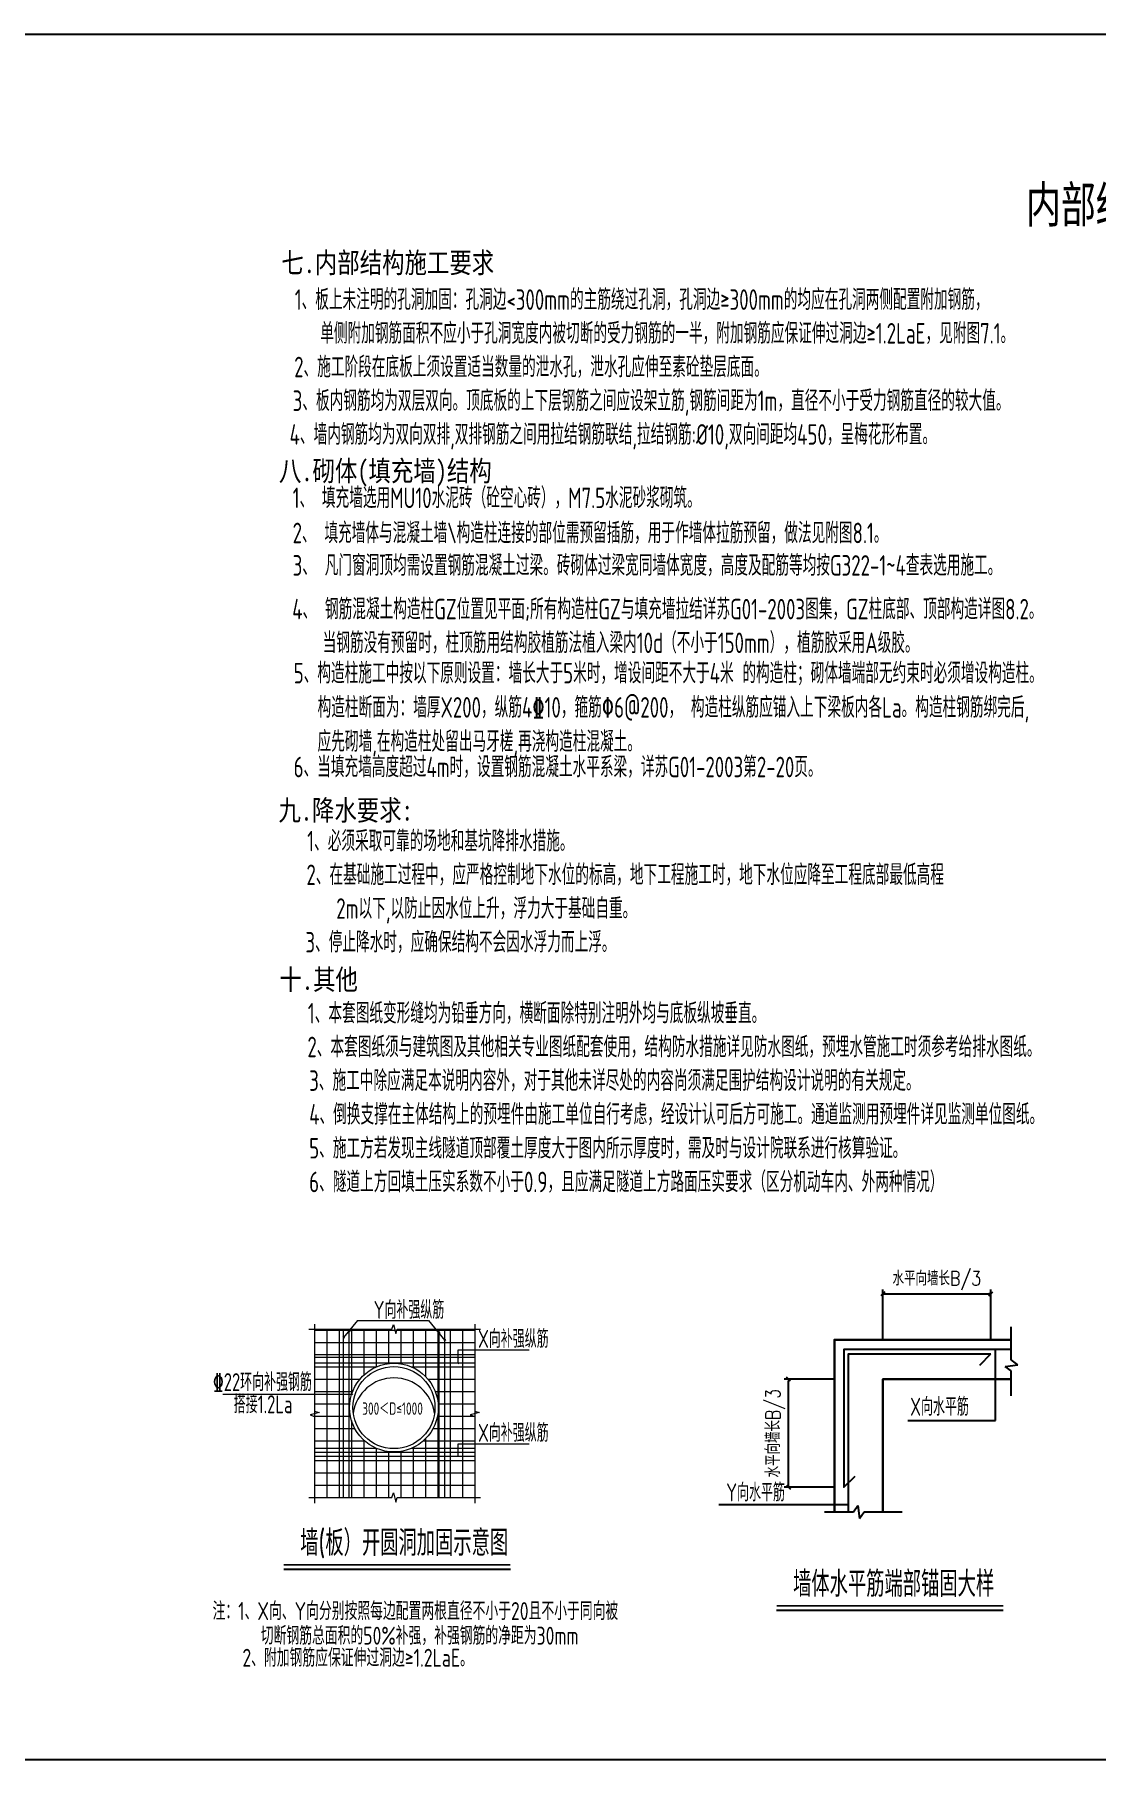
# Model space of a CAD drawing. Header units: millimetres. Extents: x -897614 to 191467, y -439928 to 101803.
# Drawn here: x -105842 to -79984, y 59799 to 101803 of the extents above; entities that cross this region are included whole.
import ezdxf
from ezdxf.enums import TextEntityAlignment as Align

# ---------------------------------------------------------------- set-up
doc = ezdxf.new("R2010")
doc.units = ezdxf.units.MM
doc.header["$LTSCALE"] = 1000
doc.linetypes.add('DASHED', pattern=[19.05, 12.7, -6.35])
for name, color, linetype in [('0图框', 7, 'Continuous'), ('2', 4, 'DASHED'), ('9', 1, 'Continuous'), ('DIM', 3, 'Continuous'), ('HATCH', 8, 'Continuous'), ('TEXT', 7, 'Continuous'), ('THIN', 7, 'Continuous'), ('Y_引线', 3, 'Continuous')]:
    doc.layers.add(name, color=color, linetype=linetype)
doc.layers.add('DY', color=1, linetype='Continuous', plot=False)
doc.layers.add('WALL', color=6, linetype='Continuous', lineweight=30)
doc.styles.add('HZTXT', font='simplex.shx', dxfattribs={"width": 0.8, "bigfont": 'hztxt.shx'})
doc.styles.add('TKW', font='', dxfattribs={"width": 0.707})
doc.styles.add('TSSD_Label', font='Tssdeng.shx', dxfattribs={"width": 0.7, "bigfont": 'tssdchn.shx'})
doc.styles.add('TSSD_Num', font='Tssdeng.shx', dxfattribs={"width": 0.7, "bigfont": 'tssdchn.shx'})
doc.styles.add('TSSD_Rein', font='tssdeng.shx', dxfattribs={"width": 0.75, "bigfont": 'hztxt.shx'})
doc.styles.add('宋体', font='', dxfattribs={"width": 0.8})
doc.styles.get('TKW').set_extended_font_data('宋体')
doc.styles.get('宋体').set_extended_font_data('SimSun')
doc.dimstyles.new('D50', dxfattribs={"dimscale": 0, "dimtxt": 250, "dimasz": 50, "dimexe": 100, "dimexo": 5, "dimgap": 50, "dimtad": 1, "dimdec": 4, "dimlfac": 0.1, "dimrnd": 1, "dimdsep": 46, "dimtxsty": 'HZTXT', "dimblk1": 'ZZ', "dimblk2": 'ZZ', "dimsah": 1, "dimcen": 1, "dimclrd": 3, "dimclrt": 256, "dimadec": 0, "dimazin": 0, "dimtfac": 0.00072, "dimtdec": 4, "dimtix": 1, "dimtmove": 2, "dimatfit": 3, "dimldrblk": 'ZZ', "dimfxl": 0, "dimtolj": 1, "dimarcsym": 0})

# ---------------------------------------------------------------- blocks, each defined once
blk = doc.blocks.new('Z')
at = {"layer": 'DIM', "color": 81, "linetype": 'Continuous'}
blk.add_line((-1, -1), (1, 1), dxfattribs=at)
blk = doc.blocks.new('ZZ')
blk.add_line((0, 0), (-1, 0))
at = {"layer": 'DIM'}
blk.add_blockref('Z', (0, 0), dxfattribs=at)
blk = doc.blocks.new('*D1787')
at = {"layer": 'Defpoints', "color": 0, "transparency": 16777216}
for p in [(-82559, 71140), (-85188, 70018), (-82559, 70018)]:
    blk.add_point(p, dxfattribs=at)
at = {"layer": 'DIM', "color": 0, "lineweight": -2, "transparency": 16777216}
for p, q in [((-85188, 70023), (-85188, 71240)), ((-82559, 70023), (-82559, 71240))]:
    blk.add_line(p, q, dxfattribs=at)
at = {"layer": 'DIM', "color": 3, "lineweight": -2, "transparency": 16777216}
blk.add_line((-85138, 71140), (-82609, 71140), dxfattribs=at)
at = {"layer": 'DIM', "color": 3, "lineweight": -2, "transparency": 16777216, "xscale": 50, "yscale": 50, "zscale": 50, "rotation": 180}
blk.add_blockref('ZZ', (-85188, 71140), dxfattribs=at)
at = {"layer": 'DIM', "color": 3, "lineweight": -2, "transparency": 16777216, "xscale": 50, "yscale": 50, "zscale": 50}
blk.add_blockref('ZZ', (-82559, 71140), dxfattribs=at)
at = {"layer": 'DIM', "transparency": 16777216, "insert": (-83873, 71457), "char_height": 350, "attachment_point": 5, "style": 'HZTXT'}
blk.add_mtext('\\A1;水平向墙长B/3', dxfattribs=at)
blk = doc.blocks.new('*D1788')
at = {"layer": 'Defpoints', "color": 0, "transparency": 16777216}
for p in [(-87486, 69059), (-86365, 69059), (-86365, 66430)]:
    blk.add_point(p, dxfattribs=at)
at = {"layer": 'DIM', "color": 0, "lineweight": -2, "transparency": 16777216}
for p, q in [((-86370, 69059), (-87586, 69059)), ((-86370, 66430), (-87586, 66430))]:
    blk.add_line(p, q, dxfattribs=at)
at = {"layer": 'DIM', "color": 3, "lineweight": -2, "transparency": 16777216}
blk.add_line((-87486, 66480), (-87486, 69009), dxfattribs=at)
at = {"layer": 'DIM', "color": 3, "lineweight": -2, "transparency": 16777216, "xscale": 50, "yscale": 50, "zscale": 50}
for p, rotation in [((-87486, 69059), 90), ((-87486, 66430), 270)]:
    blk.add_blockref('ZZ', p, dxfattribs=dict(at, rotation=rotation))
at = {"layer": 'DIM', "transparency": 16777216, "insert": (-87803, 67744), "char_height": 350, "attachment_point": 5, "rotation": 90, "style": 'HZTXT'}
blk.add_mtext('\\A1;水平向墙长B/3', dxfattribs=at)

msp = doc.modelspace()

# ---------------------------------------------------------------- linework, layer by layer
at = {"layer": '2'}
for points in [[(-82062.35133, 68655.24351), (-82062.35133, 69265.47304), (-82211.6682, 69370.30684), (-81899.50982, 69411.89215), (-82062.35133, 69528.89002), (-82062.35133, 70335.79838)], [(-86604.6983, 65830.48367), (-85901.34833, 65830.48367), (-85796.51453, 65979.80053), (-85754.92922, 65667.64216), (-85637.93136, 65830.48367), (-84714.34852, 65830.48367)]]:
    msp.add_lwpolyline(points, dxfattribs=at)
at = {"layer": '9', "color": 11, "lineweight": 0}
for p, q in [((-99024.25845, 70256.98273), (-97068.03731, 70256.98273)), ((-99024.25845, 70256.98273), (-99024.25845, 66178.59772)), ((-98724.25845, 70279.79359), (-98724.25845, 66178.59772)), ((-98424.25845, 70279.79359), (-98424.25845, 66178.59772)), ((-98124.25845, 70279.79359), (-98124.25845, 68681.95021)), ((-97824.25845, 70279.79359), (-97824.25845, 69160.68047)), ((-97524.25845, 70279.79359), (-97524.25845, 69356.98273)), ((-97224.25845, 70279.79359), (-97224.25845, 69439.53264)), ((-97016.51645, 70256.98273), (-95124.25845, 70256.98273)), ((-96924.25845, 70279.79359), (-96924.25845, 69434.84704)), ((-96624.25845, 70279.79359), (-96624.25845, 69341.7454)), ((-96324.25845, 70279.79359), (-96324.25845, 69128.42622)), ((-96024.25845, 70279.79359), (-96024.25845, 68536.74452)), ((-95724.25845, 70279.79359), (-95724.25845, 66178.59772)), ((-95424.25845, 70279.79359), (-95424.25845, 66178.59772)), ((-95124.25845, 70256.98273), (-95124.25845, 66178.59772)), ((-99024.25845, 69956.98273), (-95124.25845, 69956.98273)), ((-99024.25845, 69656.98273), (-95124.25845, 69656.98273)), ((-99024.25845, 69356.98273), (-97524.25845, 69356.98273)), ((-96657.48881, 69356.98273), (-95124.25845, 69356.98273)), ((-99024.25845, 69056.98273), (-97922.47395, 69056.98273)), ((-96259.44816, 69056.98273), (-95124.25845, 69056.98273)), ((-99024.25845, 68756.98273), (-98098.398, 68756.98273)), ((-96083.52411, 68756.98273), (-95124.25845, 68756.98273)), ((-99024.25845, 68456.98273), (-98167.27174, 68456.98273)), ((-99024.25845, 68156.98273), (-98150.18728, 68156.98273)), ((-98124.25845, 68053.63025), (-98124.25845, 66178.59772)), ((-96031.73483, 68156.98273), (-95124.25845, 68156.98273)), ((-96024.25845, 68198.83594), (-96024.25845, 66178.59772)), ((-96014.65037, 68456.98273), (-95124.25845, 68456.98273)), ((-99024.25845, 67856.98273), (-98042.52592, 67856.98273)), ((-96139.39618, 67856.98273), (-95124.25845, 67856.98273)), ((-99024.25845, 67556.98273), (-97804.39725, 67556.98273)), ((-99024.25845, 67378.59772), (-97524.25845, 67378.59772)), ((-97824.25845, 67574.89999), (-97824.25845, 66178.59772)), ((-97524.25845, 67378.59772), (-97524.25845, 66178.59772)), ((-97224.25845, 67296.04781), (-97224.25845, 66178.59772)), ((-96924.25845, 67300.73342), (-96924.25845, 66178.59772)), ((-96657.48881, 67378.59772), (-95124.25845, 67378.59772)), ((-96624.25845, 67393.83506), (-96624.25845, 66178.59772)), ((-96377.52486, 67556.98273), (-95124.25845, 67556.98273)), ((-96324.25845, 67607.15423), (-96324.25845, 66178.59772)), ((-99024.25845, 67078.59772), (-95124.25845, 67078.59772)), ((-99024.25845, 66778.59772), (-95124.25845, 66778.59772)), ((-99024.25845, 66478.59772), (-95124.25845, 66478.59772))]:
    msp.add_line(p, q, dxfattribs=at)
at = {"layer": '9', "color": 3, "lineweight": 0}
for p, q in [((-97977.98046, 70492.66162), (-98316.76624, 70078.08071)), ((-97977.98046, 70492.66162), (-96250.07491, 70492.66162)), ((-96250.07491, 70492.66162), (-95848.42292, 70001.14969)), ((-95526.4732, 69454.46714), (-95526.4732, 69774.94408)), ((-95526.4732, 69774.94408), (-93798.56765, 69774.94408)), ((-101258.68218, 68698.87263), (-98118.96127, 68698.87263)), ((-95526.4732, 67184.03551), (-95526.4732, 67486.66049)), ((-95526.4732, 67486.66049), (-93798.56765, 67486.66049))]:
    msp.add_line(p, q, dxfattribs=at)
at = {"layer": '9', "color": 1, "lineweight": 0}
for p, q in [((-98316.76624, 66178.59772), (-98316.76624, 70256.98273)), ((-98178.19775, 66178.59772), (-98178.19775, 70256.98273)), ((-95986.99141, 66178.59772), (-95986.99141, 70279.79359)), ((-95848.42292, 66178.59772), (-95848.42292, 70279.79359)), ((-99024.25845, 69597.3506), (-95124.25845, 69597.3506)), ((-99024.25845, 69454.46714), (-95124.25845, 69454.46714)), ((-99024.25845, 67284.05438), (-95124.25845, 67284.05438)), ((-99024.25845, 67184.03551), (-95124.25845, 67184.03551))]:
    msp.add_line(p, q, dxfattribs=at)
msp.add_circle((-97090.96105, 68367.79023), 1080, dxfattribs=at)
at = {"layer": '9', "color": 6, "lineweight": 0}
msp.add_circle((-97090.96105, 68367.79023), 1000, dxfattribs=at)
at = {"layer": '9', "color": 8, "lineweight": 0}
msp.add_arc((-97090.96105, 68092.17925), 1000, 7.920879274, 172.079120726, dxfattribs=at)
at = {"layer": 'DY'}
msp.add_lwpolyline([(-107793.83845, 59798.86498), (-48393.83845, 59798.86498), (-48393.83845, 101803.15069), (-107793.83845, 101803.15069)], close=True, dxfattribs=at)
for points in [[(-82062.35133, 69786.05021), (-86132.14881, 69786.05021), (-86132.14881, 66429.62505), (-85862.56207, 66699.21179)], [(-86019.83484, 65830.48367), (-86019.83484, 69673.73624), (-82558.74337, 69673.73624)], [(-82828.33011, 69404.1495), (-82558.74337, 69673.73624)]]:
    msp.add_lwpolyline(points, dxfattribs=at)
at = {"layer": 'TEXT', "color": 7}
for p, q in [((-82445.03565, 68055.98966), (-82445.03565, 69786.05021)), ((-84579.15445, 68055.98966), (-82445.03565, 68055.98966)), ((-89177.7296, 66010.20333), (-86019.83484, 66010.20333))]:
    msp.add_line(p, q, dxfattribs=at)
at = {"layer": 'TEXT', "color": 1, "lineweight": 0}
for points in [[(-98193.35275, 70265.72371), (-98158.67971, 70224.37425)], [(-95964.90661, 70186.2199), (-96009.0762, 70155.21918)], [(-98331.92124, 70096.15387), (-98297.2482, 70054.8044)], [(-95826.33812, 70016.65006), (-95870.50771, 69985.64933)], [(-95541.6282, 69614.66438), (-95506.95516, 69573.31492)], [(-95541.6282, 69472.5403), (-95506.95516, 69431.19083)], [(-98134.11627, 68716.94579), (-98099.44323, 68675.59632)]]:
    msp.add_lwpolyline(points, dxfattribs=at)
at = {"layer": 'THIN', "lineweight": 0}
for points in [[(-99164.25845, 70279.79359), (-97139.25845, 70279.79359), (-97104.25845, 70389.79359), (-97044.25845, 70169.79359), (-97009.25845, 70279.79359), (-94984.25845, 70279.79359)], [(-99024.25845, 70396.98273), (-99024.25845, 68282.79023), (-98914.25845, 68247.79023), (-99134.25845, 68187.79023), (-99024.25845, 68152.79023), (-99024.25845, 66038.59772)], [(-95124.25845, 70396.98273), (-95124.25845, 68282.79023), (-95014.25845, 68247.79023), (-95234.25845, 68187.79023), (-95124.25845, 68152.79023), (-95124.25845, 66038.59772)], [(-99164.25845, 66178.59772), (-97139.25845, 66178.59772), (-97104.25845, 66288.59772), (-97044.25845, 66068.59772), (-97009.25845, 66178.59772), (-94984.25845, 66178.59772)]]:
    msp.add_lwpolyline(points, dxfattribs=at)
at = {"layer": 'WALL'}
for points in [[(-86364.57759, 65830.48367), (-86364.57759, 70018.47899), (-82062.35133, 70018.47899)], [(-85187.97091, 65830.48367), (-85187.97091, 69058.8526), (-82062.35133, 69058.8526)]]:
    msp.add_lwpolyline(points, dxfattribs=at)
at = {"layer": 'Y_引线', "linetype": 'ByBlock'}
for p, q in [((-99773.60369, 64435.98885), (-94254.98899, 64435.98885)), ((-87773.57556, 63437.0072), (-82254.96086, 63437.0072))]:
    msp.add_line(p, q, dxfattribs=at)
for points in [[(-99773.60369, 64538.65551, 42, 42, 0), (-94254.98899, 64538.65551, 0, 0, 0)], [(-87773.57556, 63539.67386, 42, 42, 0), (-82254.96086, 63539.67386, 0, 0, 0)]]:
    msp.add_lwpolyline(points, format="xyseb", dxfattribs=at)

# ---------------------------------------------------------------- texts
at = {"color": 7, "linetype": 'Continuous', "style": 'TKW', "width": 0.707}
msp.add_text('内部结构设计总说明  (二）', height=882, dxfattribs=at).set_placement((-81701.12514, 97221.75816))
at = {"color": 2, "style": '宋体', "width": 0.8}
for s, p in [('七.内部结构施工要求 ', (-99832.65291, 95996.45561)), ('八.砌体(填充墙)结构', (-99890.20375, 90927.71808)), ('九.降水要求:', (-99902.86657, 82662.83484)), ('十.其他', (-99877.91293, 78541.90308))]:
    msp.add_text(s, height=500, dxfattribs=at).set_placement(p)
at = {"layer": '0图框', "color": 7, "style": 'TSSD_Label', "width": 0.75}
for s, height, p in [('墙(板）开圆洞加固示意图', 625, (-99373.22054, 64758.93342)), ('墙体水平筋端部锚固大样', 625, (-87373.19241, 63759.95177)), ('注：1、X向、Y向分别按照每边配置两根直径不小于20且不小于同向被', 437.5, (-101507.20937, 63194.31154)), ('切断钢筋总面积的50%%%补强，补强钢筋的净距为30mm', 437.5, (-100332.30823, 62594.80367)), ('2、附加钢筋应保证伸过洞边≥1.2LaE。 ', 437.5, (-100779.59414, 62057.30367))]:
    msp.add_text(s, height=height, dxfattribs=at).set_placement(p)
at = {"layer": 'HATCH', "color": 7, "style": 'TSSD_Num', "width": 0.7}
for s, p in [('  1、板上未注明的孔洞加固：孔洞边<300mm的主筋绕过孔洞，孔洞边≥300mm的均应在孔洞两侧配置附加钢筋，', (-99930.59063, 95097.81169)), ('    单侧附加钢筋面积不应小于孔洞宽度内被切断的受力钢筋的一半，附加钢筋应保证伸过洞边≥1.2LaE，见附图7.1。', (-99734.70933, 94276.94555)), ('  2、施工阶段在底板上须设置适当数量的泄水孔，泄水孔应伸至素砼垫层底面。', (-99944.5423, 93456.07941)), ('  3、板内钢筋均为双层双向。顶底板的上下层钢筋之间应设架立筋,钢筋间距为1m，直径不小于受力钢筋直径的较大值。', (-99980.71993, 92635.21327)), ('4、墙内钢筋均为双向双排,双排钢筋之间用拉结钢筋联结,拉结钢筋:%%C10,双向间距均450，呈梅花形布置。', (-99631.10048, 91814.34713)), ('4、 钢筋混凝土构造柱GZ位置见平面;所有构造柱GZ与填充墙拉结详苏G01-2003图集，GZ柱底部、顶部构造详图8.2。', (-99566.15429, 87560.92018)), ('当钢筋没有预留时，柱顶筋用结构胶植筋法植入梁内10d（不小于150mm），植筋胶采用A级胶。', (-98826.25977, 86740.05403)), ('5、构造柱施工中按以下原则设置：墙长大于5米时，增设间距不大于4米 的构造柱；砌体墙端部无约束时必须增设构造柱。', (-99530.68081, 86002.14866)), ('构造柱断面为：墙厚X200，纵筋4%%13210，箍筋%%1306@200， 构造柱纵筋应锚入上下梁板内各La。构造柱钢筋绑完后,', (-98949.76884, 85168.81533)), ('应先砌墙,在构造柱处留出马牙槎,再浇构造柱混凝土。', (-98949.76884, 84335.482)), ('1、必须采取可靠的场地和基坑降排水措施。', (-99201.84089, 81912.83484)), ('2、在基础施工过程中，应严格控制地下水位的标高，地下工程施工时，地下水位应降至工程底部最低高程', (-99220.5608, 81091.9687)), ('2m以下,以防止因水位上升，浮力大于基础自重。', (-98495.05317, 80271.10256)), ('3、停止降水时，应确保结构不会因水浮力而上浮。', (-99245.60868, 79450.23642)), ('1、本套图纸变形缝均为铅垂方向，横断面除特别注明外均与底板纵坡垂直。', (-99186.08721, 77721.03694)), ('2、本套图纸须与建筑图及其他相关专业图纸配套使用，结构防水措施详见防水图纸，预埋水管施工时须参考给排水图纸。', (-99197.11727, 76900.1708)), (' 3、施工中除应满足本说明内容外，对于其他未详尽处的内容尚须满足围护结构设计说明的有关规定。', (-99366.39559, 76079.30466)), (' 4、倒换支撑在主体结构上的预埋件由施工单位自行考虑，经设计认可后方可施工。通道监测用预埋件详见监测单位图纸。', (-99366.39559, 75258.43851)), (' 5、施工方若发现主线隧道顶部覆土厚度大于图内所示厚度时，需及时与设计院联系进行核算验证。', (-99366.39559, 74433.63537)), (' 6、隧道上方回填土压实系数不小于0.9，且应满足隧道上方路面压实要求（区分机动车内、外两种情况）', (-99366.39559, 73612.76922))]:
    msp.add_text(s, height=500, dxfattribs=at).set_placement(p)
for s, p in [('1、 填充墙选用MU10水泥砖（砼空心砖），M7.5水泥砂浆砌筑。', (-99556.54213, 90119.62021)), ('2、 填充墙体与混凝土墙\\构造柱连接的部位需预留插筋，用于作墙体拉筋预留，做法见附图8.1。', (-99556.54213, 89265.26964)), ('3、 凡门窗洞顶均需设置钢筋混凝土过梁。砖砌体过梁宽同墙体宽度，高度及配筋等均按G322-1~4查表选用施工。', (-99556.54213, 88475.39289)), ('6、当填充墙高度超过4m时，设置钢筋混凝土水平系梁，详苏G01-2003第2-20页。', (-99532.85699, 83566.37912))]:
    msp.add_text(s, height=500, dxfattribs=at).set_placement(p, align=Align.BOTTOM_LEFT)
at = {"layer": 'TEXT', "color": 7, "style": 'TSSD_Label', "width": 0.7}
for s, p in [('Y向补强纵筋', (-97583.79995, 70529.11667)), ('X向补强纵筋', (-95043.04585, 69822.5422)), ('%%13222环向补强钢筋', (-101496.18486, 68769.47622)), ('搭接1.2La', (-100991.36846, 68229.88558)), ('X向水平筋', (-84520.38498, 68170.71663)), ('X向补强纵筋', (-95043.04585, 67534.25861)), ('Y向水平筋', (-88998.48109, 66085.52536))]:
    msp.add_text(s, height=437.5, dxfattribs=at).set_placement(p)
at = {"layer": 'TEXT', "style": 'TSSD_Rein', "width": 0.7}
msp.add_text('300＜D≤1000', height=300, dxfattribs=at).set_placement((-97863.65859, 68193.67886))

# ---------------------------------------------------------------- dimensions: what is measured, and where the dimension line sits
at = {"layer": 'DIM'}
dim = msp.add_linear_dim(base=(-82558.74337, 71139.99629), p1=(-85187.97091, 70018.47899), p2=(-82558.74337, 70018.47899), text='水平向墙长B/3', dimstyle='D50', override={"dimscale": 1, "dimtxt": 350}, dxfattribs=at)
dim.commit()
dim.dimension.update_dxf_attribs({"geometry": '*D1787', "text_midpoint": (-83873.35714, 71456.66296)})
dim = msp.add_linear_dim(base=(-87486.09489, 69058.8526), p1=(-86364.57759, 66429.62505), p2=(-86364.57759, 69058.8526), angle=90, text='水平向墙长B/3', dimstyle='D50', override={"dimscale": 1, "dimtxt": 350}, dxfattribs=at)
dim.commit()
dim.dimension.update_dxf_attribs({"geometry": '*D1788', "text_midpoint": (-87802.76156, 67744.23882)})

doc.saveas('drawing.dxf')
